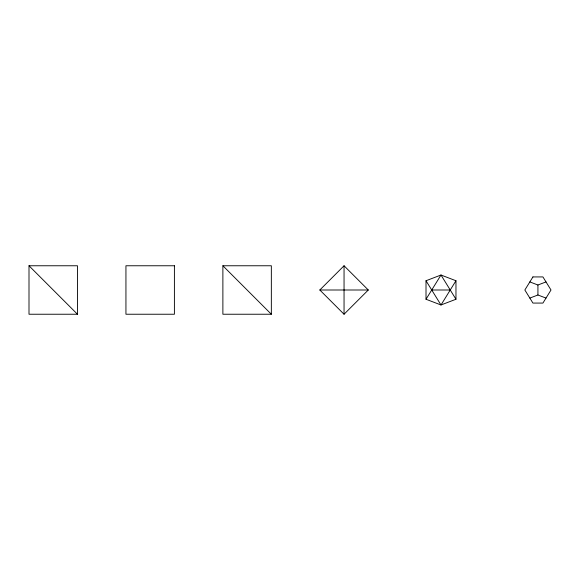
<?xml version="1.0" encoding="UTF-8"?>
<svg xmlns="http://www.w3.org/2000/svg" width="580" height="580" viewBox="0 0 580 580"><rect width="100%" height="100%" fill="white"/><g stroke="black" fill="none" stroke-linecap="round" stroke-linejoin="round"><path stroke-width="0.87" d="M426.01 299.258L440.988 275.021L455.967 280.742L455.967 299.258L440.988 304.978L426.01 299.258L426.01 280.742L440.988 275.021L455.967 299.258M455.967 280.742L440.988 304.978L426.01 280.742M319.819 290L344.049 265.763L368.286 290L344.049 314.237L319.819 290L368.286 290M529.852 281.923L537.928 285.005L546.005 281.923M529.852 298.076L537.928 294.995L546.005 298.076M29 265.763L77.466 265.763L77.466 314.237L29 314.237L29 265.763L77.466 314.237M222.88 265.763L271.346 265.763L271.346 314.237L222.88 314.237L222.88 265.763L271.346 314.237M431.73 290L450.247 290M537.928 285.005L537.928 294.995M344.049 265.763L344.049 314.237M532.933 276.928L524.856 290L532.933 303.072L542.923 303.072L551 290L542.923 276.928L532.933 276.928M174.406 265.763L125.94 265.763L125.94 314.237L174.406 314.237L174.406 265.763"/></g></svg>
